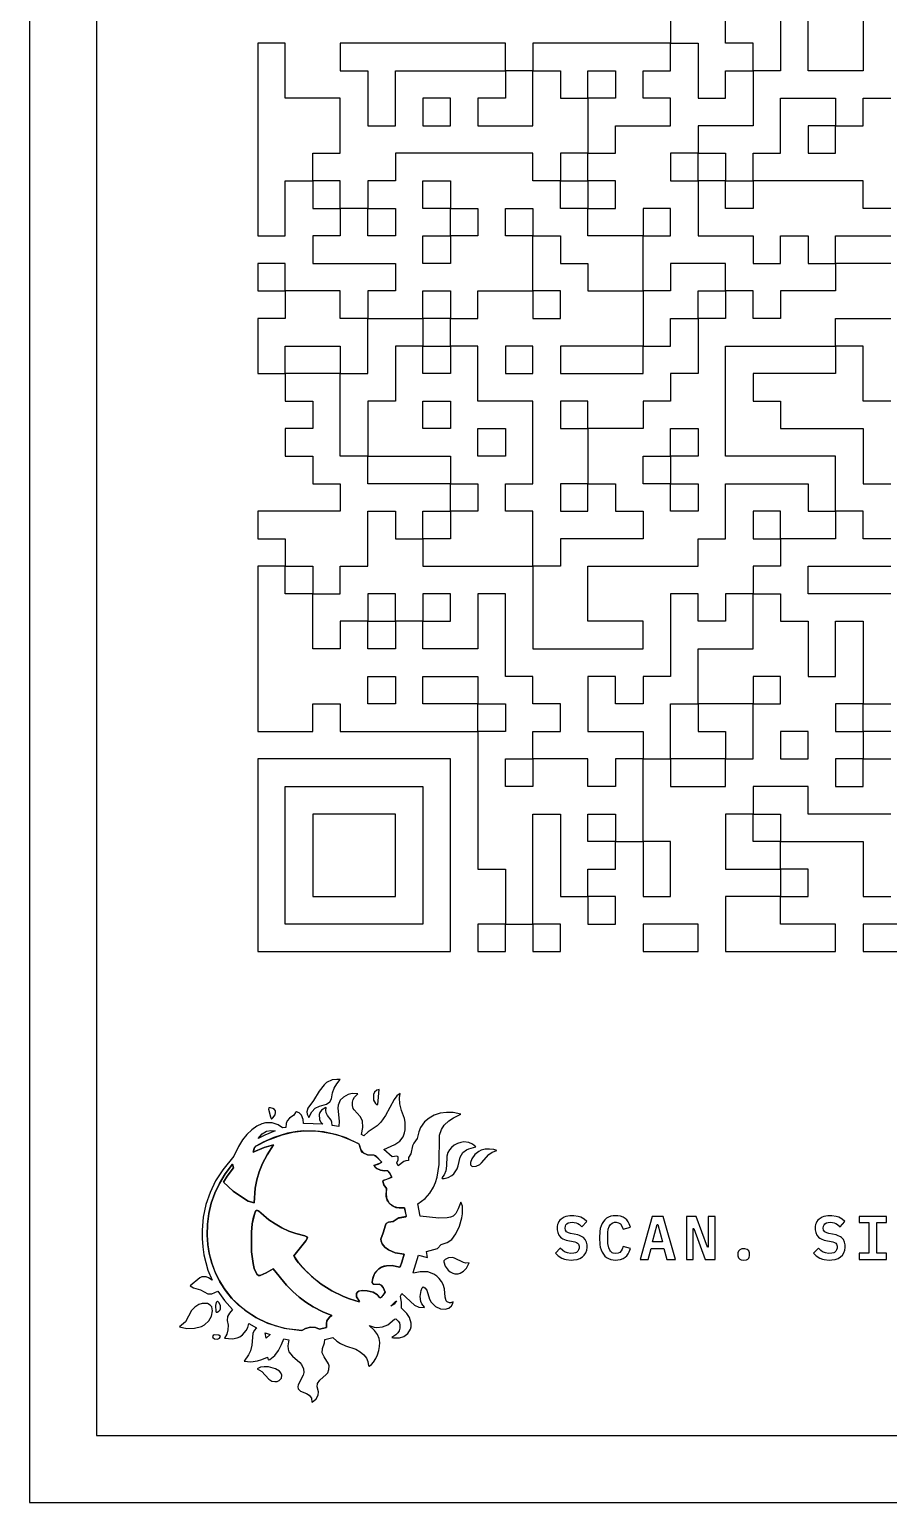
# Model space of a CAD drawing. Header units: millimetres. Extents: x 5 to 123, y 5 to 172.
# Drawn here: x 5 to 69, y 5 to 114.6 of the extents above; entities that cross this region are included whole.
import ezdxf

# ---------------------------------------------------------------- set-up
doc = ezdxf.new("R2010")
doc.units = ezdxf.units.MM
for name, color, linetype in [('CUT', 1, 'Continuous'), ('ETCH', 7, 'Continuous'), ('LIGHT', 5, 'Continuous'), ('SCORE', 3, 'Continuous')]:
    doc.layers.add(name, color=color, linetype=linetype)

msp = doc.modelspace()

# ---------------------------------------------------------------- linework, layer by layer
at = {"layer": 'CUT'}
msp.add_lwpolyline([(123, 172), (5, 172), (5, 5), (123, 5)], close=True, dxfattribs=at)
at = {"layer": 'ETCH'}
for points in [[(52.7324, 115.6582), (52.7324, 113.6094), (54.7813, 113.6094), (54.7813, 111.5605), (54.7813, 109.5117), (56.8301, 109.5117), (56.8301, 111.5605), (58.8789, 111.5605), (58.8789, 109.5117), (58.8789, 107.4639), (54.7813, 107.4639), (54.7813, 105.415), (56.8301, 105.415), (56.8301, 103.3662), (58.8789, 103.3662), (58.8789, 105.415), (60.9268, 105.415), (60.9268, 107.4639), (60.9268, 109.5117), (65.0244, 109.5117), (65.0244, 107.4639), (67.0732, 107.4639), (67.0732, 109.5117), (69.1221, 109.5117)], [(60.9268, 115.6582), (60.9268, 113.6094), (60.9268, 111.5605), (58.8789, 111.5605), (58.8789, 113.6094), (56.8301, 113.6094), (56.8301, 115.6582)], [(67.0732, 115.6582), (67.0732, 113.6094), (67.0732, 111.5605), (62.9756, 111.5605), (62.9756, 113.6094), (62.9756, 115.6582)], [(69.1221, 101.3174), (67.0732, 101.3174), (67.0732, 103.3662), (58.8789, 103.3662), (58.8789, 101.3174), (56.8301, 101.3174), (56.8301, 103.3662), (54.7813, 103.3662), (54.7813, 101.3174), (54.7813, 99.2686), (58.8789, 99.2686), (58.8789, 97.2197), (60.9268, 97.2197), (60.9268, 99.2686), (62.9756, 99.2686), (62.9756, 97.2197), (65.0244, 97.2197), (65.0244, 99.2686), (69.1221, 99.2686)], [(69.1221, 97.2197), (65.0244, 97.2197), (65.0244, 95.1709), (60.9268, 95.1709), (60.9268, 93.1221), (58.8789, 93.1221), (58.8789, 95.1709), (56.8301, 95.1709), (56.8301, 93.1221), (54.7813, 93.1221), (54.7813, 95.1709), (56.8301, 95.1709), (56.8301, 97.2197), (52.7324, 97.2197), (52.7324, 95.1709), (50.6836, 95.1709), (50.6836, 93.1221), (50.6836, 91.0732), (52.7324, 91.0732), (52.7324, 93.1221), (54.7813, 93.1221), (54.7813, 91.0732), (54.7813, 89.0244), (52.7324, 89.0244), (52.7324, 86.9756), (50.6836, 86.9756), (50.6836, 84.9268), (46.5859, 84.9268), (46.5859, 82.8779), (46.5859, 80.8291), (48.6348, 80.8291), (48.6348, 78.7803), (50.6836, 78.7803), (50.6836, 76.7314), (44.5371, 76.7314), (44.5371, 74.6826), (42.4883, 74.6826), (42.4883, 72.6338), (42.4883, 70.585), (42.4883, 68.5361), (50.6836, 68.5361), (50.6836, 70.585), (46.5859, 70.585), (46.5859, 72.6338), (46.5859, 74.6826), (54.7813, 74.6826), (54.7813, 76.7314), (56.8301, 76.7314), (56.8301, 78.7803), (56.8301, 80.8291), (62.9756, 80.8291), (62.9756, 78.7803), (65.0244, 78.7803), (65.0244, 80.8291), (65.0244, 82.8779), (56.8301, 82.8779), (56.8301, 84.9268), (56.8301, 86.9756), (56.8301, 89.0244), (56.8301, 91.0732), (65.0244, 91.0732), (65.0244, 93.1221), (69.1221, 93.1221)], [(69.1221, 86.9756), (67.0732, 86.9756), (67.0732, 89.0244), (67.0732, 91.0732), (65.0244, 91.0732), (65.0244, 89.0244), (58.8789, 89.0244), (58.8789, 86.9756), (60.9268, 86.9756), (60.9268, 84.9268), (67.0732, 84.9268), (67.0732, 82.8779), (67.0732, 80.8291), (69.1221, 80.8291)], [(69.1221, 76.7314), (67.0732, 76.7314), (67.0732, 78.7803), (65.0244, 78.7803), (65.0244, 76.7314), (60.9268, 76.7314), (60.9268, 74.6826), (58.8789, 74.6826), (58.8789, 72.6338), (60.9268, 72.6338), (60.9268, 70.585), (62.9756, 70.585), (62.9756, 68.5361), (62.9756, 66.4883), (65.0244, 66.4883), (65.0244, 68.5361), (65.0244, 70.585), (67.0732, 70.585), (67.0732, 68.5361), (67.0732, 66.4883), (67.0732, 64.4395), (69.1221, 64.4395)], [(69.1221, 72.6338), (62.9756, 72.6338), (62.9756, 74.6826), (69.1221, 74.6826)], [(69.1221, 62.3906), (67.0732, 62.3906), (67.0732, 60.3418), (69.1221, 60.3418)], [(69.1221, 56.2441), (62.9756, 56.2441), (62.9756, 58.293), (58.8789, 58.293), (58.8789, 56.2441), (60.9268, 56.2441), (60.9268, 54.1953), (67.0732, 54.1953), (67.0732, 52.1465), (67.0732, 50.0977), (69.1221, 50.0977)]]:
    msp.add_lwpolyline(points, dxfattribs=at)
for points in [[(24.0488, 101.3174), (24.0488, 103.3662), (26.0977, 103.3662), (26.0977, 105.415), (28.1465, 105.415), (28.1465, 107.4639), (28.1465, 109.5117), (24.0488, 109.5117), (24.0488, 111.5605), (24.0488, 113.6094), (22, 113.6094), (22, 111.5605), (22, 109.5117), (22, 107.4639), (22, 105.415), (22, 103.3662), (22, 101.3174), (22, 99.2686), (24.0488, 99.2686)], [(32.2441, 109.5117), (32.2441, 111.5605), (40.4395, 111.5605), (40.4395, 113.6094), (28.1465, 113.6094), (28.1465, 111.5605), (30.1953, 111.5605), (30.1953, 109.5117), (30.1953, 107.4639), (32.2441, 107.4639)], [(48.6348, 107.4639), (52.7324, 107.4639), (52.7324, 109.5117), (50.6836, 109.5117), (50.6836, 111.5605), (52.7324, 111.5605), (52.7324, 113.6094), (42.4883, 113.6094), (42.4883, 111.5605), (44.5371, 111.5605), (44.5371, 109.5117), (46.5859, 109.5117), (46.5859, 111.5605), (48.6348, 111.5605), (48.6348, 109.5117), (46.5859, 109.5117), (46.5859, 107.4639), (46.5859, 105.415), (48.6348, 105.415)], [(42.4883, 109.5117), (42.4883, 111.5605), (40.4395, 111.5605), (40.4395, 109.5117), (38.3906, 109.5117), (38.3906, 107.4639), (42.4883, 107.4639)], [(36.3418, 109.5117), (34.293, 109.5117), (34.293, 107.4639), (36.3418, 107.4639)], [(65.0244, 107.4639), (62.9756, 107.4639), (62.9756, 105.415), (65.0244, 105.415)], [(34.293, 95.1709), (36.3418, 95.1709), (36.3418, 93.1221), (38.3906, 93.1221), (38.3906, 95.1709), (42.4883, 95.1709), (42.4883, 97.2197), (42.4883, 99.2686), (40.4395, 99.2686), (40.4395, 101.3174), (42.4883, 101.3174), (42.4883, 99.2686), (44.5371, 99.2686), (44.5371, 97.2197), (46.5859, 97.2197), (46.5859, 95.1709), (50.6836, 95.1709), (50.6836, 97.2197), (50.6836, 99.2686), (46.5859, 99.2686), (46.5859, 101.3174), (44.5371, 101.3174), (44.5371, 103.3662), (42.4883, 103.3662), (42.4883, 105.415), (32.2441, 105.415), (32.2441, 103.3662), (30.1953, 103.3662), (30.1953, 101.3174), (32.2441, 101.3174), (32.2441, 99.2686), (30.1953, 99.2686), (30.1953, 101.3174), (28.1465, 101.3174), (28.1465, 99.2686), (26.0977, 99.2686), (26.0977, 97.2197), (32.2441, 97.2197), (32.2441, 95.1709), (30.1953, 95.1709), (30.1953, 93.1221), (34.293, 93.1221)], [(46.5859, 105.415), (44.5371, 105.415), (44.5371, 103.3662), (46.5859, 103.3662)], [(54.7813, 105.415), (52.7324, 105.415), (52.7324, 103.3662), (54.7813, 103.3662)], [(28.1465, 103.3662), (26.0977, 103.3662), (26.0977, 101.3174), (28.1465, 101.3174)], [(36.3418, 101.3174), (34.293, 101.3174), (34.293, 103.3662), (36.3418, 103.3662), (36.3418, 101.3174), (38.3906, 101.3174), (38.3906, 99.2686), (36.3418, 99.2686)], [(48.6348, 103.3662), (46.5859, 103.3662), (46.5859, 101.3174), (48.6348, 101.3174)], [(52.7324, 101.3174), (50.6836, 101.3174), (50.6836, 99.2686), (52.7324, 99.2686)], [(34.293, 99.2686), (36.3418, 99.2686), (36.3418, 97.2197), (34.293, 97.2197)], [(24.0488, 97.2197), (22, 97.2197), (22, 95.1709), (24.0488, 95.1709)], [(24.0488, 91.0732), (28.1465, 91.0732), (28.1465, 89.0244), (30.1953, 89.0244), (30.1953, 91.0732), (30.1953, 93.1221), (28.1465, 93.1221), (28.1465, 95.1709), (24.0488, 95.1709), (24.0488, 93.1221), (22, 93.1221), (22, 91.0732), (22, 89.0244), (24.0488, 89.0244)], [(44.5371, 95.1709), (42.4883, 95.1709), (42.4883, 93.1221), (44.5371, 93.1221)], [(36.3418, 93.1221), (34.293, 93.1221), (34.293, 91.0732), (36.3418, 91.0732)], [(28.1465, 74.6826), (30.1953, 74.6826), (30.1953, 76.7314), (30.1953, 78.7803), (32.2441, 78.7803), (32.2441, 76.7314), (34.293, 76.7314), (34.293, 78.7803), (36.3418, 78.7803), (36.3418, 76.7314), (34.293, 76.7314), (34.293, 74.6826), (42.4883, 74.6826), (42.4883, 76.7314), (42.4883, 78.7803), (40.4395, 78.7803), (40.4395, 80.8291), (42.4883, 80.8291), (42.4883, 82.8779), (42.4883, 84.9268), (42.4883, 86.9756), (38.3906, 86.9756), (38.3906, 89.0244), (38.3906, 91.0732), (36.3418, 91.0732), (36.3418, 89.0244), (34.293, 89.0244), (34.293, 91.0732), (32.2441, 91.0732), (32.2441, 89.0244), (32.2441, 86.9756), (30.1953, 86.9756), (30.1953, 84.9268), (30.1953, 82.8779), (36.3418, 82.8779), (36.3418, 80.8291), (38.3906, 80.8291), (38.3906, 78.7803), (36.3418, 78.7803), (36.3418, 80.8291), (30.1953, 80.8291), (30.1953, 82.8779), (28.1465, 82.8779), (28.1465, 84.9268), (28.1465, 86.9756), (28.1465, 89.0244), (24.0488, 89.0244), (24.0488, 86.9756), (26.0977, 86.9756), (26.0977, 84.9268), (24.0488, 84.9268), (24.0488, 82.8779), (26.0977, 82.8779), (26.0977, 80.8291), (28.1465, 80.8291), (28.1465, 78.7803), (22, 78.7803), (22, 76.7314), (24.0488, 76.7314), (24.0488, 74.6826), (26.0977, 74.6826), (26.0977, 72.6338), (28.1465, 72.6338)], [(42.4883, 91.0732), (40.4395, 91.0732), (40.4395, 89.0244), (42.4883, 89.0244)], [(50.6836, 91.0732), (44.5371, 91.0732), (44.5371, 89.0244), (50.6836, 89.0244)], [(34.293, 86.9756), (36.3418, 86.9756), (36.3418, 84.9268), (34.293, 84.9268)], [(46.5859, 86.9756), (44.5371, 86.9756), (44.5371, 84.9268), (46.5859, 84.9268)], [(38.3906, 84.9268), (40.4395, 84.9268), (40.4395, 82.8779), (38.3906, 82.8779)], [(52.7324, 84.9268), (54.7813, 84.9268), (54.7813, 82.8779), (52.7324, 82.8779)], [(52.7324, 80.8291), (50.6836, 80.8291), (50.6836, 82.8779), (52.7324, 82.8779), (52.7324, 80.8291), (54.7813, 80.8291), (54.7813, 78.7803), (52.7324, 78.7803)], [(46.5859, 80.8291), (44.5371, 80.8291), (44.5371, 78.7803), (46.5859, 78.7803)], [(60.9268, 78.7803), (58.8789, 78.7803), (58.8789, 76.7314), (60.9268, 76.7314)], [(42.4883, 50.0977), (42.4883, 52.1465), (42.4883, 54.1953), (42.4883, 56.2441), (44.5371, 56.2441), (44.5371, 54.1953), (44.5371, 52.1465), (44.5371, 50.0977), (46.5859, 50.0977), (46.5859, 52.1465), (48.6348, 52.1465), (48.6348, 54.1953), (46.5859, 54.1953), (46.5859, 56.2441), (48.6348, 56.2441), (48.6348, 54.1953), (50.6836, 54.1953), (50.6836, 56.2441), (50.6836, 58.293), (50.6836, 60.3418), (48.6348, 60.3418), (48.6348, 58.293), (46.5859, 58.293), (46.5859, 60.3418), (42.4883, 60.3418), (42.4883, 58.293), (40.4395, 58.293), (40.4395, 60.3418), (42.4883, 60.3418), (42.4883, 62.3906), (44.5371, 62.3906), (44.5371, 64.4395), (42.4883, 64.4395), (42.4883, 66.4883), (40.4395, 66.4883), (40.4395, 68.5361), (40.4395, 70.585), (40.4395, 72.6338), (38.3906, 72.6338), (38.3906, 70.585), (38.3906, 68.5361), (34.293, 68.5361), (34.293, 70.585), (32.2441, 70.585), (32.2441, 68.5361), (30.1953, 68.5361), (30.1953, 70.585), (28.1465, 70.585), (28.1465, 68.5361), (26.0977, 68.5361), (26.0977, 70.585), (26.0977, 72.6338), (24.0488, 72.6338), (24.0488, 74.6826), (22, 74.6826), (22, 72.6338), (22, 70.585), (22, 68.5361), (22, 66.4883), (22, 64.4395), (22, 62.3906), (26.0977, 62.3906), (26.0977, 64.4395), (28.1465, 64.4395), (28.1465, 62.3906), (38.3906, 62.3906), (38.3906, 64.4395), (34.293, 64.4395), (34.293, 66.4883), (38.3906, 66.4883), (38.3906, 64.4395), (40.4395, 64.4395), (40.4395, 62.3906), (38.3906, 62.3906), (38.3906, 60.3418), (38.3906, 58.293), (38.3906, 56.2441), (38.3906, 54.1953), (38.3906, 52.1465), (40.4395, 52.1465), (40.4395, 50.0977), (40.4395, 48.0488), (42.4883, 48.0488)], [(32.2441, 72.6338), (30.1953, 72.6338), (30.1953, 70.585), (32.2441, 70.585)], [(36.3418, 72.6338), (34.293, 72.6338), (34.293, 70.585), (36.3418, 70.585)], [(52.7324, 62.3906), (52.7324, 64.4395), (54.7813, 64.4395), (54.7813, 66.4883), (54.7813, 68.5361), (58.8789, 68.5361), (58.8789, 70.585), (58.8789, 72.6338), (56.8301, 72.6338), (56.8301, 70.585), (54.7813, 70.585), (54.7813, 72.6338), (52.7324, 72.6338), (52.7324, 70.585), (52.7324, 68.5361), (52.7324, 66.4883), (50.6836, 66.4883), (50.6836, 64.4395), (48.6348, 64.4395), (48.6348, 66.4883), (46.5859, 66.4883), (46.5859, 64.4395), (46.5859, 62.3906), (50.6836, 62.3906), (50.6836, 60.3418), (52.7324, 60.3418)], [(30.1953, 66.4883), (32.2441, 66.4883), (32.2441, 64.4395), (30.1953, 64.4395)], [(60.9268, 66.4883), (58.8789, 66.4883), (58.8789, 64.4395), (60.9268, 64.4395)], [(58.8789, 62.3906), (58.8789, 64.4395), (54.7813, 64.4395), (54.7813, 62.3906), (56.8301, 62.3906), (56.8301, 60.3418), (58.8789, 60.3418)], [(67.0732, 64.4395), (65.0244, 64.4395), (65.0244, 62.3906), (67.0732, 62.3906)], [(62.9756, 62.3906), (60.9268, 62.3906), (60.9268, 60.3418), (62.9756, 60.3418)], [(36.3418, 48.0488), (36.3418, 50.0977), (36.3418, 52.1465), (36.3418, 54.1953), (36.3418, 56.2441), (36.3418, 58.293), (36.3418, 60.3418), (22, 60.3418), (22, 58.293), (22, 56.2441), (22, 54.1953), (22, 52.1465), (22, 50.0977), (22, 48.0488), (22, 46), (36.3418, 46)], [(56.8301, 60.3418), (52.7324, 60.3418), (52.7324, 58.293), (56.8301, 58.293)], [(67.0732, 60.3418), (65.0244, 60.3418), (65.0244, 58.293), (67.0732, 58.293)], [(24.0488, 50.0977), (24.0488, 52.1465), (24.0488, 54.1953), (24.0488, 56.2441), (24.0488, 58.293), (34.293, 58.293), (34.293, 56.2441), (34.293, 54.1953), (34.293, 52.1465), (34.293, 50.0977), (34.293, 48.0488), (24.0488, 48.0488)], [(32.2441, 52.1465), (32.2441, 54.1953), (32.2441, 56.2441), (26.0977, 56.2441), (26.0977, 54.1953), (26.0977, 52.1465), (26.0977, 50.0977), (32.2441, 50.0977)], [(60.9268, 54.1953), (58.8789, 54.1953), (58.8789, 56.2441), (56.8301, 56.2441), (56.8301, 54.1953), (56.8301, 52.1465), (60.9268, 52.1465)], [(52.7324, 52.1465), (52.7324, 54.1953), (50.6836, 54.1953), (50.6836, 52.1465), (50.6836, 50.0977), (52.7324, 50.0977)], [(62.9756, 52.1465), (60.9268, 52.1465), (60.9268, 50.0977), (62.9756, 50.0977)], [(48.6348, 50.0977), (46.5859, 50.0977), (46.5859, 48.0488), (48.6348, 48.0488)], [(65.0244, 48.0488), (60.9268, 48.0488), (60.9268, 50.0977), (56.8301, 50.0977), (56.8301, 48.0488), (56.8301, 46), (65.0244, 46)], [(40.4395, 48.0488), (38.3906, 48.0488), (38.3906, 46), (40.4395, 46)], [(44.5371, 48.0488), (42.4883, 48.0488), (42.4883, 46), (44.5371, 46)], [(54.7813, 48.0488), (50.6836, 48.0488), (50.6836, 46), (54.7813, 46)], [(75.2686, 48.0488), (67.0732, 48.0488), (67.0732, 46), (75.2686, 46)], [(26.0342, 34.0811), (26.2695, 34.3418), (26.5977, 34.501), (27.1279, 34.6387), (27.3711, 34.8242), (27.4854, 35.0576), (27.5635, 35.4932), (27.6816, 35.8467), (27.874, 36.1641), (28.124, 36.4814), (27.8848, 36.4932), (27.5449, 36.4482), (27.1221, 36.2559), (26.9336, 36.0957), (26.5684, 35.6162), (26.1592, 34.9131), (25.7197, 34.3467), (25.6592, 34.084), (25.6836, 33.8975), (25.8057, 33.6641)], [(26.1514, 12.5508), (26.3369, 12.7246), (26.5029, 12.9795), (26.5225, 13.2461), (26.4287, 13.6143), (26.4443, 13.8652), (26.626, 14.1016), (27.0957, 14.5176), (27.2041, 14.665), (27.2998, 14.8936), (27.3115, 15.1738), (27.2646, 15.3193), (26.9355, 15.835), (26.8066, 16.1533), (26.8291, 16.4766), (26.9639, 16.8975), (26.9932, 17.1396), (27.5928, 17.2861), (27.8818, 17.0156), (28.165, 16.832), (28.5371, 16.667), (29.292, 16.4033), (29.625, 16.2275), (29.9043, 15.9971), (30.0918, 15.7432), (30.1865, 15.4893), (30.2412, 15.166), (30.2861, 15.1465), (30.4658, 15.2803), (30.6074, 15.4385), (30.7852, 15.71), (30.9238, 16.002), (31.0205, 16.3066), (31.0732, 16.6133), (31.0811, 16.9141), (31.04, 17.2002), (30.9131, 17.5107), (30.6982, 17.8115), (30.2881, 18.1797), (30.6582, 18.0635), (30.8662, 18.0342), (31.291, 18.0693), (31.6875, 18.2227), (32.1738, 18.6533), (32.2725, 18.6719), (32.4629, 18.502), (32.5508, 18.3652), (32.5879, 18.2021), (32.5869, 17.9727), (32.5352, 17.7832), (32.4355, 17.6289), (32.2891, 17.4863), (31.9805, 17.2939), (32.1172, 17.2529), (32.5635, 17.2617), (32.875, 17.3525), (33.1787, 17.5771), (33.373, 17.8984), (33.4229, 18.0879), (33.4277, 18.3594), (33.3027, 18.7715), (33.0977, 19.0605), (32.6904, 19.46), (32.6973, 19.8887), (32.6201, 20.3691), (32.7266, 20.5625), (33.666, 19.6963), (33.999, 19.5352), (34.3818, 19.5059), (34.4229, 19.5439), (34.2256, 19.7871), (34.1465, 19.9541), (34.084, 20.3457), (34.1553, 20.7686), (34.2451, 20.9746), (34.3232, 21.0645), (34.4492, 20.9775), (34.5771, 20.7949), (34.7959, 20.1396), (34.9102, 19.918), (35.2227, 19.5908), (35.5996, 19.4092), (35.9531, 19.3994), (36.2129, 19.4688), (36.4189, 19.6396), (36.5352, 19.8203), (36.5596, 19.9473), (36.3857, 19.8711), (36.2744, 19.8691), (36.0938, 19.9365), (36.0352, 20.0127), (35.9619, 20.2842), (35.8926, 20.9014), (35.791, 21.2188), (35.667, 21.458), (35.5107, 21.668), (35.3242, 21.8467), (35.1074, 21.9951), (34.6563, 22.167), (34.083, 22.1689), (33.5879, 22.0801), (33.5791, 22.1318), (33.9727, 23.4209), (34.6348, 23.2285), (34.5674, 23.6943), (35.3838, 23.915), (35.6621, 24.207), (36.1045, 24.3594), (36.4512, 24.5869), (36.7422, 24.9912), (37.0146, 25.5742), (37.2002, 26.1885), (37.2432, 26.4932), (37.2363, 27.0684), (37.1807, 27.2666), (37.1211, 27.3516), (36.9297, 26.8516), (36.7529, 26.5146), (36.5498, 26.3223), (36.3535, 26.2344), (36.1104, 26.1777), (35.4814, 26.1592), (34.0996, 26.3027), (33.9287, 27.2197), (34.4629, 27.6377), (34.8066, 28.0352), (35.084, 28.4775), (35.2422, 28.8291), (35.3623, 29.2051), (35.499, 30.1465), (35.5381, 32.333), (35.6689, 32.752), (35.8662, 33.082), (36.2236, 33.416), (36.5703, 33.6348), (37.1182, 33.8965), (36.542, 34.0293), (36.0596, 34.0371), (35.5869, 33.9668), (35.1445, 33.8232), (34.75, 33.6094), (34.4238, 33.3301), (34.127, 32.9092), (34, 32.5791), (33.8721, 32.0918), (33.6191, 31.75), (33.5283, 31.5459), (33.3965, 30.9492), (33.2334, 30.6787), (33.2236, 30.4482), (33.0352, 30.4414), (32.875, 30.3848), (32.4648, 30.0645), (32.3438, 30.2803), (32.4512, 30.5156), (32.46, 30.7363), (32.3496, 30.7764), (31.998, 30.7227), (31.3809, 31.2666), (32.1992, 31.6406), (32.5811, 31.8936), (32.8223, 32.2207), (32.9326, 32.5068), (32.9697, 32.7305), (32.9639, 33.3066), (32.9141, 33.5703), (32.7061, 34.1729), (32.584, 34.6826), (32.5605, 35.1113), (32.6045, 35.4404), (32.3652, 35.2607), (32.1553, 34.9932), (31.5039, 33.8086), (31.166, 33.2998), (30.8877, 33.043), (30.2314, 32.5869), (29.8975, 32.291), (29.7246, 32.3965), (29.8252, 32.9072), (29.8047, 33.4082), (29.6279, 33.7412), (29.1777, 34.2305), (29.1094, 34.3359), (29.0459, 34.5518), (29.0449, 34.8047), (29.0908, 34.9971), (29.2061, 35.1719), (29.4385, 35.4092), (29.0352, 35.4307), (28.7295, 35.3623), (28.3857, 35.1738), (28.1465, 34.9355), (27.9795, 34.5703), (27.9502, 34.3555), (28.0625, 33.3936), (28.0254, 32.9971), (27.5283, 33.0732), (27.5225, 33.3057), (27.4668, 33.4678), (27.1836, 33.8174), (27.084, 34.0127), (27.0654, 34.2129), (27.1035, 34.3838), (27.0684, 34.4033), (26.7393, 34.1924), (26.626, 34.04), (26.5684, 33.877), (26.5928, 33.4961), (26.6641, 33.3438), (26.832, 33.1611), (25.4043, 33.2148), (25.3818, 33.499), (25.248, 33.8389), (25.082, 34.0029), (24.876, 34.0703), (24.8164, 34.0371), (24.6846, 33.8242), (24.3594, 33.5996), (24.1943, 33.4199), (24.1123, 33.1982), (24.0967, 32.9082), (23.8496, 32.8818), (23.5166, 33.1055), (23.0645, 33.2588), (22.5654, 33.25), (22.3008, 33.1836), (21.9199, 33.0117), (21.5459, 32.7461), (21.1875, 32.3994), (20.8564, 31.9834), (20.5635, 31.5088), (20.2139, 30.7852), (19.3867, 29.7686), (18.8643, 28.9482), (18.4482, 28.0859), (18.1406, 27.1836), (17.9404, 26.2461), (17.8516, 25.2764), (17.8535, 24.6514), (17.8994, 24.0361), (17.9893, 23.4355), (18.1211, 22.8574), (18.2939, 22.3057), (18.6055, 21.5508), (18.335, 21.7275), (18.1631, 21.7949), (17.8252, 21.8008), (17.6768, 21.7217), (16.9688, 21.124), (17.2109, 20.9854), (17.7471, 20.8184), (18.2803, 20.5381), (18.5898, 20.5283), (19.0303, 20.7256), (19.5225, 20.0391), (20.127, 19.3623), (19.8867, 19.1035), (19.75, 18.8447), (19.7236, 18.5605), (19.7832, 18.21), (19.7793, 17.8496), (19.6865, 17.5234), (19.5293, 17.2383), (20.1123, 17.1816), (20.46, 17.2559), (20.6592, 17.3369), (20.8643, 17.4834), (21.1348, 17.8037), (21.2549, 18.0391), (21.3457, 18.3281), (21.8955, 18.0068), (21.7373, 17.8037), (21.625, 17.5703), (21.5488, 16.7031), (21.4512, 16.2998), (21.3096, 15.9834), (20.9951, 15.5293), (21.4727, 15.4795), (21.9707, 15.5361), (22.3076, 15.6377), (22.7168, 15.8252), (22.7695, 15.6309), (22.8984, 15.6504), (23.2646, 15.9463), (23.5439, 16.3193), (23.7734, 16.7627), (23.9395, 17.1914), (24.3047, 17.1152), (24.2354, 16.6504), (24.252, 16.4219), (24.3096, 16.2256), (24.5762, 15.8857), (25.1299, 15.418), (25.248, 15.2686), (25.3936, 14.957), (25.4248, 14.6797), (25.3896, 14.4727), (25.0195, 13.7725), (24.9873, 13.6143), (25.0186, 13.4639), (25.1768, 13.2949), (25.6162, 13.126), (25.834, 12.9883), (25.9902, 12.7764), (26.0137, 12.4717)], [(30.9424, 34.6357), (31.0332, 35.7432), (30.8711, 35.6992), (30.6865, 35.5322), (30.6113, 35.3604), (30.626, 34.9355), (30.7598, 34.6895), (30.8438, 34.6201)], [(23.1318, 33.623), (23.2842, 33.8652), (23.3242, 34.0176), (23.3145, 34.1582), (23.2568, 34.2402), (23.123, 34.3271), (22.957, 34.376), (22.8193, 34.3672), (22.7881, 34.2686), (22.9463, 33.7002), (23.0234, 33.5244)], [(24.1416, 17.9258), (23.3672, 18.1172), (22.6162, 18.3916), (21.8955, 18.748), (21.2119, 19.1816), (20.5732, 19.6914), (20.0518, 20.2109), (19.5859, 20.792), (19.1807, 21.4268), (18.8418, 22.1045), (18.5742, 22.8145), (18.3848, 23.5479), (18.2783, 24.2051), (18.2354, 24.9043), (18.2529, 25.7236), (18.3496, 26.5107), (18.5293, 27.2725), (18.793, 28.0137), (19.1426, 28.7422), (19.5801, 29.4639), (20.1221, 30.1836), (20.2012, 29.918), (19.7334, 29.2939), (19.4404, 28.8379), (20.1787, 28.1855), (20.7773, 27.7412), (21.2881, 27.4287), (21.7207, 27.3066), (21.8096, 28.4053), (21.9219, 29.0117), (22.1045, 29.6152), (22.3633, 30.2305), (22.7051, 30.873), (23.167, 31.6221), (22.4658, 31.4258), (21.6631, 31.0771), (21.7236, 31.3574), (21.8623, 31.5117), (22.6641, 31.9395), (23.8193, 32.377), (24.6045, 32.5615), (25.4316, 32.6563), (26.2646, 32.6543), (26.6768, 32.6172), (27.5205, 32.4668), (28.083, 32.3086), (28.8232, 32.0313), (29.4473, 31.7363), (29.5586, 31.6494), (29.668, 31.2568), (29.8457, 31.0293), (30.1592, 30.8799), (30.6963, 30.8467), (30.8506, 30.7393), (31.21, 30.3682), (31.2363, 30.3252), (31.1494, 30.2646), (30.6367, 30.0781), (30.7471, 29.9658), (30.8613, 29.8691), (31.1377, 29.7314), (31.4307, 29.6836), (31.6602, 29.708), (31.7861, 29.585), (31.8936, 29.4102), (31.9707, 29.2119), (31.5859, 29.0361), (31.3447, 28.9707), (31.3154, 28.9258), (31.3838, 28.6436), (31.583, 28.3633), (31.5488, 28.0332), (31.5742, 27.6689), (31.751, 27.3096), (31.9785, 27.1016), (32.2734, 26.9658), (32.5195, 26.9219), (32.9355, 26.9414), (33.0586, 26.2832), (32.4961, 26.1855), (32.082, 25.9121), (31.7373, 25.8545), (31.5703, 25.7705), (31.5039, 25.6533), (31.3467, 25.0781), (31.167, 24.6113), (31.1846, 24.4551), (31.2715, 24.251), (31.4658, 24.0166), (31.7236, 23.8096), (32.2344, 23.5928), (32.8877, 23.4736), (32.7314, 22.8896), (32.5957, 22.5381), (32.5566, 22.5059), (31.9961, 22.6328), (31.5762, 22.624), (31.3838, 22.5869), (31.2168, 22.5283), (31.0225, 22.4033), (30.833, 22.2285), (30.6992, 22.0479), (30.5381, 21.5986), (30.5205, 21.4121), (30.5449, 21.3242), (30.6387, 21.2402), (31.0332, 21.249), (31.1914, 21.1777), (31.3311, 21.001), (31.4785, 20.6582), (31.3105, 20.3994), (31.1475, 20.2383), (31.0869, 20.2383), (30.9043, 20.4658), (30.5908, 20.6621), (30.1553, 20.7627), (29.792, 20.7754), (29.5137, 20.7256), (29.416, 20.6543), (29.3574, 20.5586), (29.3613, 20.3145), (29.5791, 19.9502), (29.3691, 19.9805), (28.7656, 20.1777), (28.3398, 20.3477), (27.5068, 20.7578), (26.7314, 21.2441), (26.3613, 21.5244), (25.6406, 22.1699), (25.0293, 22.8438), (24.7949, 23.1611), (24.6924, 23.3701), (25.5693, 24.4805), (25.7041, 24.71), (25.6445, 24.7695), (25.4922, 24.8438), (24.8281, 25.0117), (24.3027, 25.2051), (23.7832, 25.4473), (23.2842, 25.7324), (22.8232, 26.0498), (22.085, 26.6914), (21.9873, 26.7471), (21.9092, 26.7471), (21.8418, 26.6943), (21.7471, 26.4639), (21.5889, 25.7383), (21.5371, 25.1221), (21.5225, 24.1904), (21.5439, 23.6699), (21.6514, 22.7793), (21.7354, 22.4287), (21.9238, 22.0088), (22.0596, 21.8887), (22.1768, 21.8975), (22.6309, 22.1006), (23.1338, 22.3887), (24.1494, 21.167), (24.6133, 20.7012), (25.0889, 20.2881), (25.5898, 19.9141), (26.1318, 19.5664), (26.8369, 19.1953), (27.5039, 18.9111), (27.332, 18.8018), (27.1416, 18.5156), (27.1113, 18.3281), (27.1279, 18.0254), (26.5928, 17.8965), (26.2959, 18.0186), (25.918, 18.0498), (25.5449, 17.9531), (25.2891, 17.7949)], [(22.3389, 32.4512), (22.6445, 32.6484), (22.9688, 32.7012), (23.292, 32.6582), (22.5371, 32.3447), (22.04, 32.0918)], [(36.1836, 29.1914), (36.4482, 29.332), (36.6025, 29.4658), (36.8389, 29.8252), (36.9219, 30.0537), (37.0674, 30.6934), (37.2764, 31.0488), (37.542, 31.2529), (37.7148, 31.3301), (38.2441, 31.4805), (37.9873, 31.668), (37.7021, 31.7939), (37.3408, 31.834), (37.1162, 31.8066), (36.8633, 31.7178), (36.6338, 31.5908), (36.4355, 31.4307), (36.2734, 31.2451), (36.1553, 31.04), (36.0801, 30.7695), (36.0547, 30.0479), (36.0029, 29.6787), (35.875, 29.3975), (35.6982, 29.1553), (35.7314, 29.1279), (35.8828, 29.125)], [(38.2637, 30.0439), (38.5303, 30.1709), (38.6611, 30.2803), (39.2021, 30.9043), (39.4629, 31.0654), (39.791, 31.2002), (39.5684, 31.2773), (39.25, 31.3027), (38.9287, 31.2939), (38.625, 31.2148), (38.4512, 31.1289), (38.1523, 30.8945), (37.9326, 30.585), (37.8262, 30.3096), (37.832, 30.1426), (37.9697, 30.0215)], [(45.5195, 23.0547), (45.7705, 23.0957), (45.9863, 23.1729), (46.1689, 23.2832), (46.3105, 23.4199), (46.4209, 23.585), (46.4893, 23.7725), (46.5264, 23.9834), (46.5215, 24.1709), (46.4756, 24.3809), (46.3838, 24.5645), (46.251, 24.7148), (46.1641, 24.7793), (45.959, 24.8799), (45.8398, 24.916), (45.291, 25.0264), (45.1445, 25.0674), (44.998, 25.1494), (44.915, 25.2686), (44.8877, 25.4287), (44.9014, 25.5615), (44.9473, 25.667), (45.0156, 25.7539), (45.1211, 25.8135), (45.249, 25.8447), (45.4092, 25.8584), (45.5654, 25.8496), (45.7021, 25.8174), (45.8301, 25.7715), (45.9453, 25.7031), (46.1367, 25.5293), (46.4893, 25.9043), (46.2969, 26.0879), (46.0498, 26.2295), (45.8574, 26.2939), (45.5283, 26.3438), (45.2354, 26.3438), (44.9336, 26.2891), (44.8057, 26.2383), (44.5811, 26.1016), (44.4902, 26.0146), (44.417, 25.918), (44.3574, 25.8037), (44.3164, 25.6807), (44.293, 25.5479), (44.2891, 25.291), (44.3301, 25.0898), (44.4121, 24.9072), (44.54, 24.7471), (44.627, 24.6787), (44.7236, 24.6191), (44.9609, 24.5322), (45.5967, 24.4131), (45.7207, 24.3623), (45.8125, 24.3076), (45.8721, 24.2305), (45.917, 24.0742), (45.917, 23.9414), (45.8857, 23.8096), (45.8213, 23.7041), (45.7256, 23.6211), (45.666, 23.5898), (45.5234, 23.5488), (45.2773, 23.5391), (45.0527, 23.5801), (44.8418, 23.667), (44.71, 23.7588), (44.5215, 23.9375), (44.1602, 23.5625), (44.3711, 23.3516), (44.6318, 23.1865), (44.8418, 23.1094), (44.957, 23.082), (45.3359, 23.0449)], [(48.8086, 23.0547), (49.0146, 23.0908), (49.1934, 23.1553), (49.3438, 23.251), (49.4727, 23.3652), (49.5771, 23.5029), (49.6641, 23.6631), (49.7471, 23.9004), (49.1982, 24.0566), (49.125, 23.8506), (49.0605, 23.7314), (48.9512, 23.6211), (48.8359, 23.5625), (48.6484, 23.5342), (48.4609, 23.5625), (48.3838, 23.5938), (48.251, 23.6992), (48.2002, 23.7725), (48.127, 23.9512), (48.0723, 24.2891), (48.0723, 25.1035), (48.0996, 25.3418), (48.1592, 25.5381), (48.251, 25.6943), (48.3838, 25.7998), (48.5479, 25.8545), (48.6895, 25.8584), (48.8682, 25.8174), (49.001, 25.7305), (49.1113, 25.5752), (49.1982, 25.3369), (49.7471, 25.4932), (49.6641, 25.7305), (49.5771, 25.8906), (49.4727, 26.0283), (49.3438, 26.1426), (49.1934, 26.2383), (49.0146, 26.3027), (48.8086, 26.3389), (48.6582, 26.3486), (48.457, 26.335), (48.2783, 26.3027), (48.1133, 26.2383), (47.9668, 26.1563), (47.8389, 26.0469), (47.7334, 25.918), (47.6377, 25.7627), (47.5645, 25.5889), (47.5049, 25.3965), (47.4639, 25.1816), (47.4316, 24.6963), (47.4639, 24.207), (47.5049, 23.9971), (47.5645, 23.7998), (47.6377, 23.6309), (47.7334, 23.4756), (47.8389, 23.3428), (47.9668, 23.2373), (48.1133, 23.1553), (48.2783, 23.0908), (48.457, 23.0586), (48.6582, 23.0449)], [(64.7354, 23.0547), (64.9863, 23.0957), (65.2021, 23.1729), (65.3848, 23.2832), (65.5264, 23.4199), (65.6367, 23.585), (65.7051, 23.7725), (65.7412, 23.9834), (65.7373, 24.1709), (65.6914, 24.3809), (65.5996, 24.5645), (65.4668, 24.7148), (65.3799, 24.7793), (65.1738, 24.8799), (65.0557, 24.916), (64.5059, 25.0264), (64.3604, 25.0674), (64.2139, 25.1494), (64.1309, 25.2686), (64.1035, 25.4287), (64.1172, 25.5615), (64.1631, 25.667), (64.2314, 25.7539), (64.3369, 25.8135), (64.4648, 25.8447), (64.625, 25.8584), (64.7813, 25.8496), (64.918, 25.8174), (65.0459, 25.7715), (65.1602, 25.7031), (65.3525, 25.5293), (65.7051, 25.9043), (65.5127, 26.0879), (65.2656, 26.2295), (65.0732, 26.2939), (64.7441, 26.3438), (64.4512, 26.3438), (64.1494, 26.2891), (64.0215, 26.2383), (63.7969, 26.1016), (63.7061, 26.0146), (63.6328, 25.918), (63.5732, 25.8037), (63.5322, 25.6807), (63.5088, 25.5479), (63.5039, 25.291), (63.5459, 25.0898), (63.6279, 24.9072), (63.7559, 24.7471), (63.8428, 24.6787), (63.9385, 24.6191), (64.1768, 24.5322), (64.8125, 24.4131), (64.9365, 24.3623), (65.0283, 24.3076), (65.0869, 24.2305), (65.1328, 24.0742), (65.1328, 23.9414), (65.1006, 23.8096), (65.0371, 23.7041), (64.9404, 23.6211), (64.8818, 23.5898), (64.7393, 23.5488), (64.4922, 23.5391), (64.2686, 23.5801), (64.0576, 23.667), (63.9248, 23.7588), (63.7373, 23.9375), (63.376, 23.5625), (63.5869, 23.3516), (63.8477, 23.1865), (64.0576, 23.1094), (64.1719, 23.082), (64.5518, 23.0449)], [(51.2891, 23.9102), (52.2354, 23.9102), (52.46, 23.0996), (53.0957, 23.0996), (52.1943, 26.2939), (51.3623, 26.2939), (50.4648, 23.0996), (51.0693, 23.0996)], [(51.7461, 25.7031), (51.7832, 25.7031), (52.1348, 24.3994), (51.3936, 24.3994)], [(54.4268, 25.3926), (54.4727, 25.3926), (55.3105, 23.0996), (56.0469, 23.0996), (56.0469, 26.2939), (55.5342, 26.2939), (55.5342, 24.001), (55.4883, 24.001), (54.6514, 26.2939), (53.915, 26.2939), (53.915, 23.0996), (54.4268, 23.0996)], [(68.8066, 23.5488), (68.0889, 23.5488), (68.0889, 25.8447), (68.8066, 25.8447), (68.8066, 26.2939), (66.7754, 26.2939), (66.7754, 25.8447), (67.4941, 25.8447), (67.4941, 23.5488), (66.7754, 23.5488), (66.7754, 23.0996), (68.8066, 23.0996)], [(36.9297, 22.0283), (37.0664, 22.0664), (37.3193, 22.2119), (37.5361, 22.4414), (37.7402, 22.8281), (37.4932, 22.8203), (37.3076, 22.8525), (36.6416, 23.1904), (36.5098, 23.2256), (36.2119, 23.2236), (35.9443, 23.0938), (35.8643, 22.9951), (35.8486, 22.9102), (35.96, 22.585), (36.1836, 22.2979), (36.3193, 22.1797), (36.5234, 22.0625), (36.6709, 22.0195)], [(58.3848, 23.0723), (58.4854, 23.1182), (58.5537, 23.1865), (58.5947, 23.2646), (58.6182, 23.3516), (58.6182, 23.5801), (58.5947, 23.667), (58.5537, 23.7451), (58.4395, 23.8369), (58.2568, 23.8779), (58.042, 23.873), (57.8818, 23.8135), (57.79, 23.709), (57.749, 23.5801), (57.749, 23.3516), (57.79, 23.2236), (57.8818, 23.1182), (57.9824, 23.0723), (58.1836, 23.0498)], [(17.2783, 17.9658), (17.7998, 18.1113), (18.0244, 18.2324), (18.3447, 18.5146), (18.5449, 18.8604), (18.6191, 19.2617), (18.5693, 19.5605), (18.4639, 19.6982), (18.2578, 19.8135), (17.8525, 19.8223), (17.6162, 19.7471), (17.3145, 19.5479), (17.0703, 19.2842), (16.625, 18.4531), (16.1836, 18.083), (16.7168, 17.9551)], [(19.1113, 19.2529), (19.1904, 19.3408), (19.2256, 19.4277), (19.2227, 19.6406), (19.1328, 19.8525), (18.9971, 19.9814), (18.9131, 19.8984), (18.8613, 19.6768), (18.8711, 19.2129), (18.8994, 19.1768), (18.9678, 19.1758)], [(32.2529, 19.9541), (32.333, 20.0225), (32.1621, 19.7705), (31.9023, 19.6104)], [(22.5488, 17.6367), (22.9111, 17.5059), (22.6279, 17.2334)], [(19.1621, 17.2354), (19.2314, 17.3564), (19.1035, 17.4482), (18.7568, 17.4746), (18.6846, 17.4404), (18.6396, 17.3652), (18.6455, 17.291), (18.7715, 17.1748), (18.9961, 17.1523)], [(23.4561, 14.0176), (23.5977, 14.0791), (23.7686, 14.251), (23.792, 14.4688), (23.7188, 14.6592), (23.6143, 14.7734), (23.3301, 14.96), (22.8057, 15.1016), (22.4746, 15.1045), (22.2119, 15.0684), (21.9482, 14.9463), (22.291, 14.7441), (22.833, 14.1875), (23.0576, 14.0313), (23.2803, 13.998)]]:
    msp.add_lwpolyline(points, close=True, dxfattribs=at)
at = {"layer": 'LIGHT'}
msp.add_lwpolyline([(25.5449, 17.9531), (25.918, 18.0498), (26.2959, 18.0186), (26.5928, 17.8965), (27.127, 18.0254), (27.1113, 18.3281), (27.1416, 18.5156), (27.3311, 18.8018), (27.5039, 18.9111), (26.8369, 19.1943), (26.1318, 19.5664), (25.5898, 19.9141), (25.0889, 20.2881), (24.6133, 20.7012), (24.1494, 21.167), (23.1338, 22.3887), (22.6309, 22.1006), (22.1768, 21.8975), (22.0596, 21.8887), (21.9229, 22.0088), (21.7354, 22.4287), (21.6514, 22.7793), (21.5439, 23.6699), (21.5225, 24.1904), (21.5371, 25.1221), (21.5889, 25.7383), (21.6826, 26.2373), (21.8418, 26.6943), (21.9092, 26.7471), (22.0293, 26.7295), (22.8232, 26.0498), (23.2842, 25.7324), (23.7832, 25.4482), (24.3027, 25.2051), (24.8281, 25.0117), (25.4922, 24.8438), (25.6445, 24.7695), (25.7051, 24.71), (25.5693, 24.4795), (24.6846, 23.3535), (25.0293, 22.8438), (25.3154, 22.5098), (25.9941, 21.8369), (26.7314, 21.2441), (27.1104, 20.9922), (27.5068, 20.7578), (28.3398, 20.3486), (28.7656, 20.1787), (29.5547, 19.9385), (29.5654, 19.9824), (29.3613, 20.3145), (29.3398, 20.4434), (29.3574, 20.5586), (29.415, 20.6543), (29.5557, 20.7441), (29.792, 20.7754), (30.1553, 20.7627), (30.5908, 20.6621), (30.9043, 20.4658), (31.1143, 20.2246), (31.251, 20.332), (31.4141, 20.543), (31.4785, 20.6582), (31.3311, 21.001), (31.1904, 21.1777), (31.0332, 21.249), (30.6377, 21.2393), (30.5234, 21.3779), (30.5576, 21.6895), (30.6553, 21.9619), (30.7559, 22.1357), (31.0215, 22.4033), (31.2168, 22.5283), (31.5762, 22.625), (31.9961, 22.6338), (32.5566, 22.5059), (32.5957, 22.5381), (32.7314, 22.8896), (32.8877, 23.4736), (32.2344, 23.5928), (31.7236, 23.8096), (31.4658, 24.0166), (31.2715, 24.251), (31.1846, 24.4541), (31.167, 24.6123), (31.3467, 25.0781), (31.5039, 25.6533), (31.5693, 25.7705), (31.7373, 25.8545), (32.082, 25.9121), (32.4414, 26.167), (33.0322, 26.2725), (33.0674, 26.3184), (32.9355, 26.9414), (32.4561, 26.9248), (32.1172, 27.0244), (31.8555, 27.1973), (31.665, 27.4375), (31.5576, 27.7803), (31.582, 28.3633), (31.3838, 28.6436), (31.3154, 28.9258), (31.3447, 28.9707), (31.9297, 29.1836), (31.9707, 29.2119), (31.9648, 29.252), (31.8398, 29.502), (31.6826, 29.6963), (31.4307, 29.6836), (31.1377, 29.7314), (30.8613, 29.8691), (30.6357, 30.0781), (30.9561, 30.1777), (31.2363, 30.3252), (30.7783, 30.7979), (30.6533, 30.8584), (30.1592, 30.8799), (29.9346, 30.9727), (29.8066, 31.0586), (29.707, 31.1816), (29.5371, 31.6787), (28.585, 32.1309), (27.8799, 32.3691), (26.9004, 32.5859), (26.3086, 32.6504), (25.4316, 32.6553), (24.9287, 32.6074), (24.2227, 32.4814), (23.1924, 32.1602), (22.3975, 31.8086), (21.8623, 31.5117), (21.752, 31.417), (21.6631, 31.0771), (22.4658, 31.4258), (23.167, 31.6221), (22.7051, 30.873), (22.3633, 30.2305), (22.1045, 29.6152), (21.9219, 29.0117), (21.8105, 28.4053), (21.7207, 27.3066), (21.2881, 27.4287), (20.7773, 27.7412), (20.1787, 28.1855), (19.4404, 28.8379), (19.7334, 29.2939), (20.2012, 29.918), (20.1221, 30.1836), (19.5801, 29.4639), (19.1426, 28.7422), (18.7939, 28.0137), (18.5303, 27.2725), (18.3506, 26.5107), (18.2529, 25.7236), (18.2354, 24.9043), (18.2842, 24.1895), (18.3867, 23.5391), (18.5752, 22.8145), (18.8359, 22.1201), (19.1465, 21.4971), (19.499, 20.9287), (20.0938, 20.1689), (21.0439, 19.3164), (21.8604, 18.7705), (22.7129, 18.3564), (23.958, 17.9717), (25.2891, 17.7959)], close=True, dxfattribs=at)
at = {"layer": 'SCORE'}
msp.add_lwpolyline([(10.0004, 10), (118.0004, 10), (118.0004, 167), (10.0004, 167)], close=True, dxfattribs=at)

doc.saveas('drawing.dxf')
